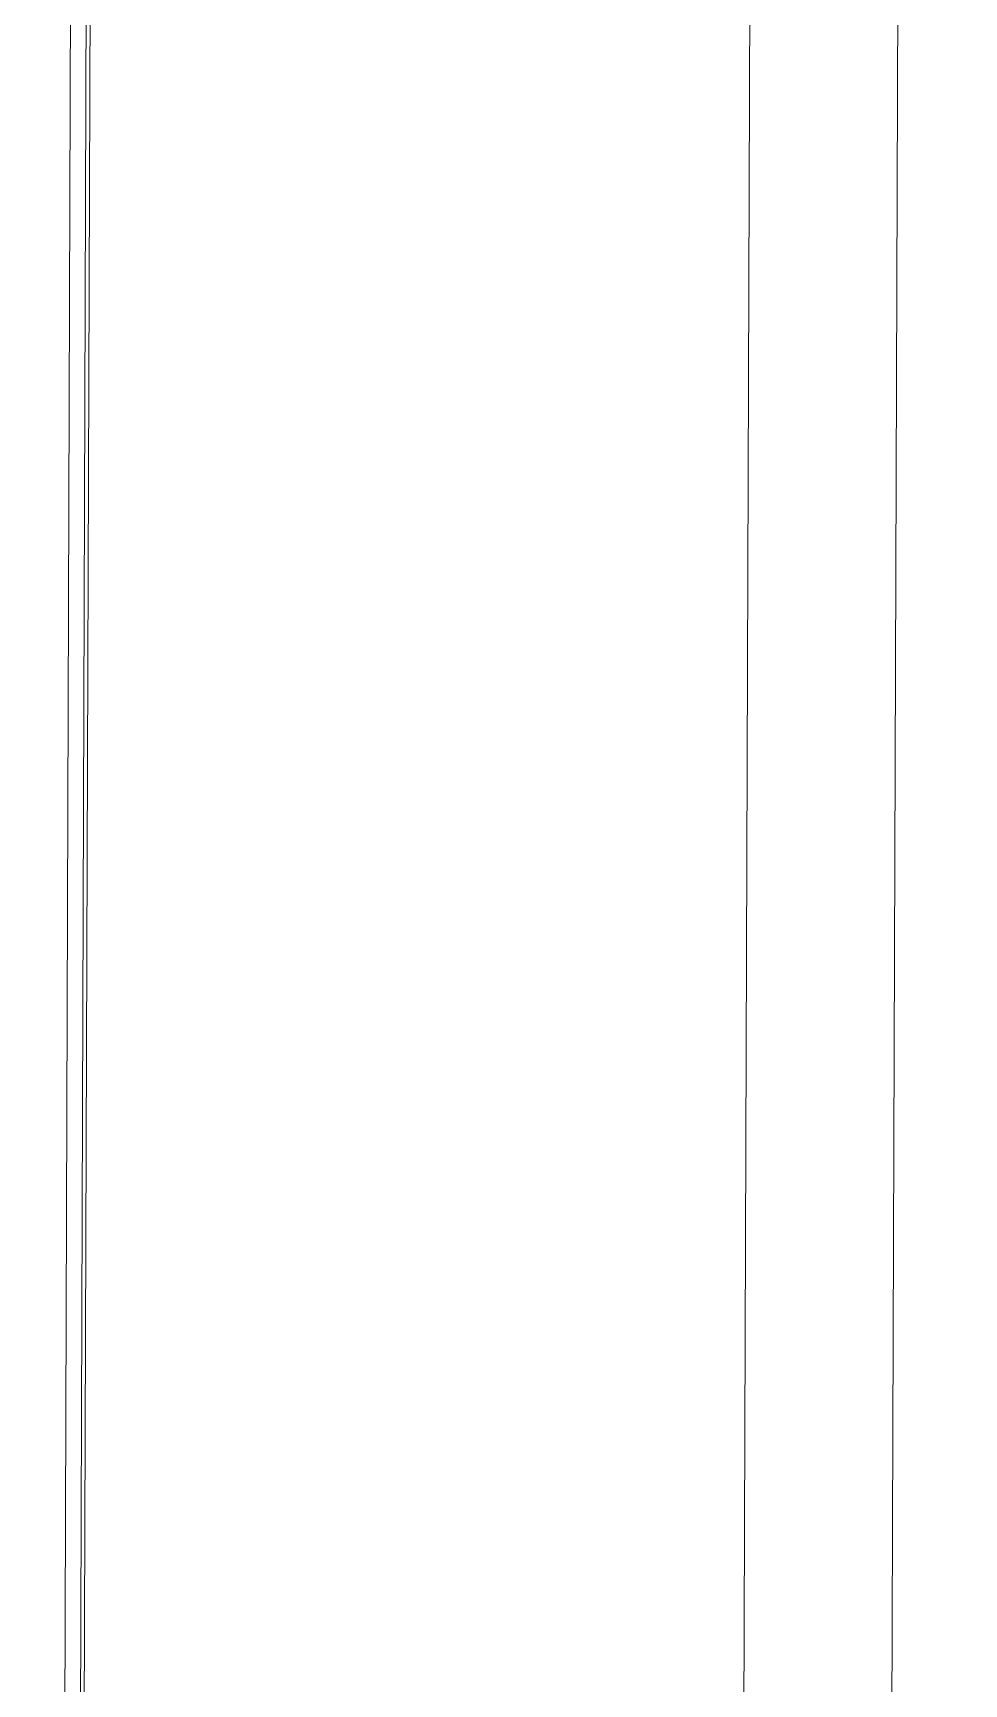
# Model space of a CAD drawing. Header units: inches. Extents: x 214 to 477, y -11 to 187.
# Drawn here: x 259.599 to 260.079, y 108.632 to 109.484 of the extents above; entities that cross this region are included whole.
import ezdxf

# ---------------------------------------------------------------- set-up
doc = ezdxf.new("R2010")
doc.units = ezdxf.units.IN
doc.layers.add('ZANO_R', color=7, linetype='Continuous', lineweight=0)

msp = doc.modelspace()

# ---------------------------------------------------------------- linework, layer by layer
at = {"layer": 'ZANO_R'}
for p, q in [((259.59879, 103.80644), (259.65241, 119.53294)), ((259.60684, 103.80331), (259.66047, 119.52981)), ((259.66249, 119.5333), (259.60887, 103.8068)), ((259.94926, 103.8051), (260.00288, 119.5316)), ((260.02559, 103.8006), (260.07921, 119.52711))]:
    msp.add_line(p, q, dxfattribs=at)

doc.saveas('drawing.dxf')
